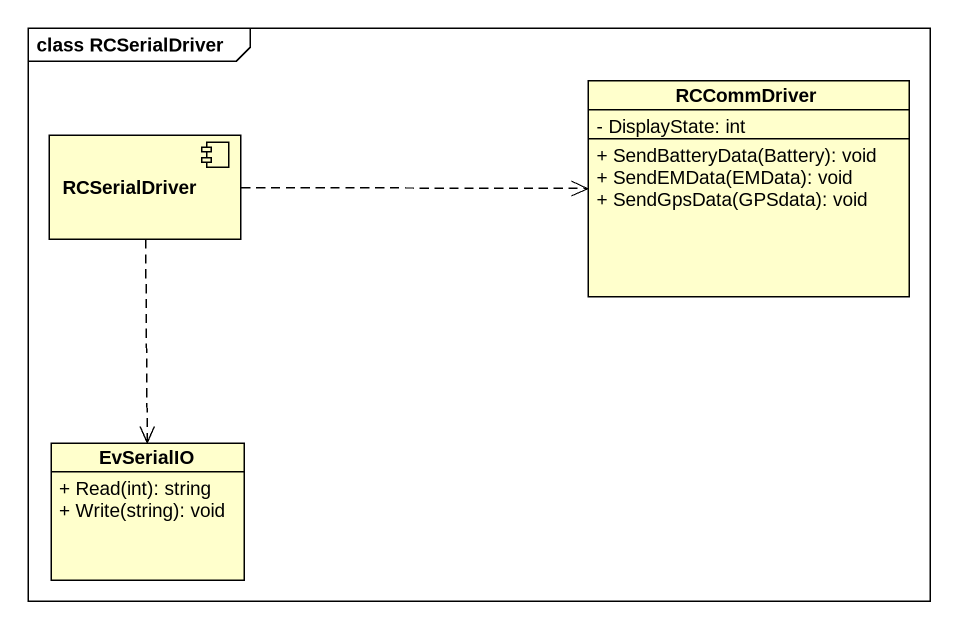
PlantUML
@startuml
mainframe class RCSerialDriver
allowmixing
hide circle
hide empty members
skinparam classAttributeIconSize 0
component RCSerialDriver
class RCCommDriver {
  - DisplayState: int
  + SendBatteryData(Battery): void
  + SendEMData(EMData): void
  + SendGpsData(GPSdata): void
}
class EvSerialIO {
  + Read(int): string
  + Write(string): void
}
RCSerialDriver .right.> RCCommDriver
RCSerialDriver ..> EvSerialIO
@enduml
